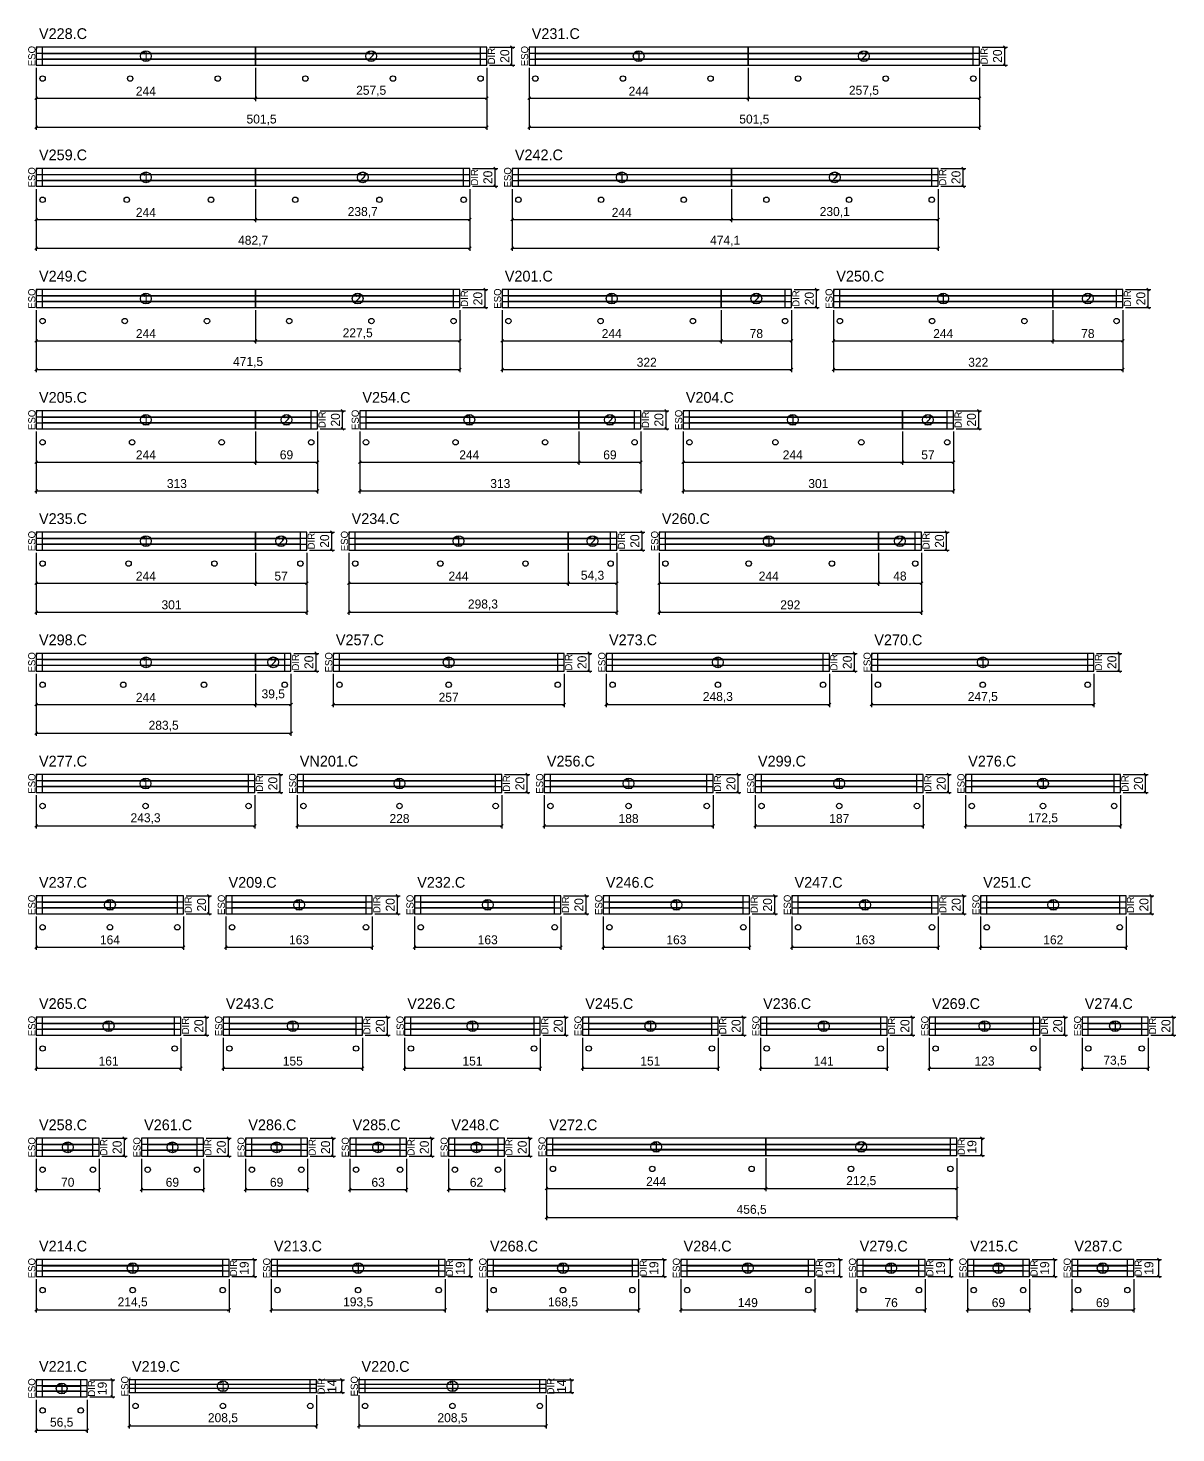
# Model space of a CAD drawing. Extents: x -13000 to 3070, y -11621 to 1250.
# Drawn here: x -9 to 1268, y -11621 to -10057 of the extents above; entities that cross this region are included whole.
import ezdxf
from ezdxf.enums import TextEntityAlignment as Align

# ---------------------------------------------------------------- set-up
doc = ezdxf.new("R2010")
doc.units = 0
for name, color, linetype in [('5', 5, 'Continuous'), ('COTA', 241, 'Continuous'), ('Escoras', 224, 'Continuous'), ('NOMENCLATURA', 7, 'Continuous'), ('Painéis', 200, 'Continuous'), ('SARR_2.2x7', 40, 'Continuous')]:
    doc.layers.add(name, color=color, linetype=linetype)
doc.dimstyles.new('PAINEL', dxfattribs={"dimtxt": 10, "dimasz": 3, "dimexe": 3, "dimexo": 3, "dimgap": 3, "dimtad": 1, "dimblk": 'OBLIQUE', "dimblk1": 'OBLIQUE', "dimcen": 2.5, "dimclrd": 4, "dimclre": 4, "dimclrt": 240, "dimazin": 3, "dimtfac": 1, "dimtmove": 0, "dimatfit": 3})

# ---------------------------------------------------------------- blocks, each defined once
blk = doc.blocks.new('nf1')
blk.add_circle((0, 0), 6)
blk.add_text('1', height=7).set_placement((0, 0), align=Align.MIDDLE_CENTER)
blk = doc.blocks.new('nf2')
blk.add_circle((0, 0), 6)
blk.add_text('2', height=7).set_placement((0, 0), align=Align.MIDDLE_CENTER)
blk = doc.blocks.new('_OBLIQUE')
at = {"color": 0, "linetype": 'BYBLOCK'}
blk.add_line((-0.5, -0.5), (0.5, 0.5), dxfattribs=at)

msp = doc.modelspace()

# ---------------------------------------------------------------- linework, layer by layer
at = {"layer": 'Escoras'}
for centre in [(7, -10113), (104.5, -10113), (202, -10113), (299.5, -10113), (397, -10113), (494.5, -10113), (555.5, -10113), (653, -10113), (750.5, -10113), (848, -10113), (945.5, -10113), (1043, -10113), (7, -10248), (100.74, -10248), (194.48, -10248), (288.22, -10248), (381.96, -10248), (475.7, -10248), (536.7, -10248), (628.72, -10248), (720.74, -10248), (812.76, -10248), (904.78, -10248), (996.8, -10248), (7, -10383), (98.5, -10383), (190, -10383), (281.5, -10383), (373, -10383), (464.5, -10383), (525.5, -10383), (628.167, -10383), (730.833, -10383), (833.5, -10383), (894.5, -10383), (997.167, -10383), (1099.833, -10383), (1202.5, -10383), (7, -10518), (106.667, -10518), (206.333, -10518), (306, -10518), (367, -10518), (466.667, -10518), (566.333, -10518), (666, -10518), (727, -10518), (822.667, -10518), (918.333, -10518), (1014, -10518), (7, -10653), (102.667, -10653), (198.333, -10653), (294, -10653), (355, -10653), (449.767, -10653), (544.533, -10653), (639.3, -10653), (700.3, -10653), (792.967, -10653), (885.633, -10653), (978.3, -10653), (7, -10788), (96.833, -10788), (186.667, -10788), (276.5, -10788), (337.5, -10788), (459, -10788), (580.5, -10788), (641.5, -10788), (758.65, -10788), (875.8, -10788), (936.8, -10788), (1053.55, -10788), (1170.3, -10788), (7, -10923), (121.65, -10923), (236.3, -10923), (297.3, -10923), (404.3, -10923), (511.3, -10923), (572.3, -10923), (659.3, -10923), (746.3, -10923), (807.3, -10923), (893.8, -10923), (980.3, -10923), (1041.3, -10923), (1120.55, -10923), (1199.8, -10923), (7, -11058), (82, -11058), (157, -11058), (218, -11058), (367, -11058), (428, -11058), (577, -11058), (638, -11058), (787, -11058), (848, -11058), (997, -11058), (1058, -11058), (1206, -11058), (7, -11193), (154, -11193), (215, -11193), (356, -11193), (417, -11193), (554, -11193), (615, -11193), (752, -11193), (813, -11193), (940, -11193), (1001, -11193), (1110, -11193), (1171, -11193), (1230.5, -11193), (575, -11327), (685.625, -11327), (796.25, -11327), (906.875, -11327), (1017.5, -11327), (7, -11328), (63, -11328), (124, -11328), (179, -11328), (240, -11328), (295, -11328), (356, -11328), (405, -11328), (466, -11328), (514, -11328), (7, -11462), (107.25, -11462), (207.5, -11462), (268.5, -11462), (358.25, -11462), (448, -11462), (509, -11462), (586.25, -11462), (663.5, -11462), (724.5, -11462), (859.5, -11462), (920.5, -11462), (982.5, -11462), (1043.5, -11462), (1098.5, -11462), (1159.5, -11462), (1214.5, -11462), (110.5, -11591), (207.75, -11591), (305, -11591), (366, -11591), (463.25, -11591), (560.5, -11591), (7, -11596), (49.5, -11596)]:
    msp.add_circle(centre, 3, dxfattribs=at)
at = {"layer": 'Painéis'}
for p, q in [((0, -10084.667), (244, -10084.667)), ((244, -10098), (244, -10078)), ((244, -10084.667), (501.5, -10084.667)), ((548.5, -10084.667), (792.5, -10084.667)), ((792.5, -10098), (792.5, -10078)), ((792.5, -10084.667), (1050, -10084.667)), ((0, -10091.333), (244, -10091.333)), ((244, -10091.333), (501.5, -10091.333)), ((548.5, -10091.333), (792.5, -10091.333)), ((792.5, -10091.333), (1050, -10091.333)), ((244, -10233), (244, -10213)), ((773.7, -10233), (773.7, -10213)), ((0, -10219.667), (244, -10219.667)), ((0, -10226.333), (244, -10226.333)), ((244, -10219.667), (482.7, -10219.667)), ((244, -10226.333), (482.7, -10226.333)), ((529.7, -10219.667), (773.7, -10219.667)), ((529.7, -10226.333), (773.7, -10226.333)), ((773.7, -10219.667), (1003.8, -10219.667)), ((773.7, -10226.333), (1003.8, -10226.333)), ((0, -10354.667), (244, -10354.667)), ((244, -10368), (244, -10348)), ((244, -10354.667), (471.5, -10354.667)), ((518.5, -10354.667), (762.5, -10354.667)), ((762.5, -10368), (762.5, -10348)), ((762.5, -10354.667), (840.5, -10354.667)), ((887.5, -10354.667), (1131.5, -10354.667)), ((1131.5, -10368), (1131.5, -10348)), ((1131.5, -10354.667), (1209.5, -10354.667)), ((0, -10361.333), (244, -10361.333)), ((244, -10361.333), (471.5, -10361.333)), ((518.5, -10361.333), (762.5, -10361.333)), ((762.5, -10361.333), (840.5, -10361.333)), ((887.5, -10361.333), (1131.5, -10361.333)), ((1131.5, -10361.333), (1209.5, -10361.333)), ((0, -10489.667), (244, -10489.667)), ((244, -10503), (244, -10483)), ((244, -10489.667), (313, -10489.667)), ((360, -10489.667), (604, -10489.667)), ((604, -10503), (604, -10483)), ((604, -10489.667), (673, -10489.667)), ((720, -10489.667), (964, -10489.667)), ((964, -10503), (964, -10483)), ((964, -10489.667), (1021, -10489.667)), ((0, -10496.333), (244, -10496.333)), ((244, -10496.333), (313, -10496.333)), ((360, -10496.333), (604, -10496.333)), ((604, -10496.333), (673, -10496.333)), ((720, -10496.333), (964, -10496.333)), ((964, -10496.333), (1021, -10496.333)), ((244, -10638), (244, -10618)), ((592, -10638), (592, -10618)), ((937.3, -10638), (937.3, -10618)), ((0, -10624.667), (244, -10624.667)), ((0, -10631.333), (244, -10631.333)), ((244, -10624.667), (301, -10624.667)), ((244, -10631.333), (301, -10631.333)), ((348, -10624.667), (592, -10624.667)), ((348, -10631.333), (592, -10631.333)), ((592, -10624.667), (646.3, -10624.667)), ((592, -10631.333), (646.3, -10631.333)), ((693.3, -10624.667), (937.3, -10624.667)), ((693.3, -10631.333), (937.3, -10631.333)), ((937.3, -10624.667), (985.3, -10624.667)), ((937.3, -10631.333), (985.3, -10631.333)), ((0, -10759.667), (244, -10759.667)), ((244, -10773), (244, -10753)), ((244, -10759.667), (283.5, -10759.667)), ((330.5, -10759.667), (587.5, -10759.667)), ((634.5, -10759.667), (882.8, -10759.667)), ((929.8, -10759.667), (1177.3, -10759.667)), ((0, -10766.333), (244, -10766.333)), ((244, -10766.333), (283.5, -10766.333)), ((330.5, -10766.333), (587.5, -10766.333)), ((634.5, -10766.333), (882.8, -10766.333)), ((929.8, -10766.333), (1177.3, -10766.333)), ((0, -10894.667), (243.3, -10894.667)), ((0, -10901.333), (243.3, -10901.333)), ((290.3, -10894.667), (518.3, -10894.667)), ((290.3, -10901.333), (518.3, -10901.333)), ((565.3, -10894.667), (753.3, -10894.667)), ((565.3, -10901.333), (753.3, -10901.333)), ((800.3, -10894.667), (987.3, -10894.667)), ((800.3, -10901.333), (987.3, -10901.333)), ((1034.3, -10894.667), (1206.8, -10894.667)), ((1034.3, -10901.333), (1206.8, -10901.333)), ((0, -11029.667), (164, -11029.667)), ((0, -11036.333), (164, -11036.333)), ((211, -11029.667), (374, -11029.667)), ((211, -11036.333), (374, -11036.333)), ((421, -11029.667), (584, -11029.667)), ((421, -11036.333), (584, -11036.333)), ((631, -11029.667), (794, -11029.667)), ((631, -11036.333), (794, -11036.333)), ((841, -11029.667), (1004, -11029.667)), ((841, -11036.333), (1004, -11036.333)), ((1051, -11029.667), (1213, -11029.667)), ((1051, -11036.333), (1213, -11036.333)), ((0, -11164.667), (161, -11164.667)), ((208, -11164.667), (363, -11164.667)), ((410, -11164.667), (561, -11164.667)), ((608, -11164.667), (759, -11164.667)), ((806, -11164.667), (947, -11164.667)), ((994, -11164.667), (1117, -11164.667)), ((1164, -11164.667), (1237.5, -11164.667)), ((0, -11171.333), (161, -11171.333)), ((208, -11171.333), (363, -11171.333)), ((410, -11171.333), (561, -11171.333)), ((608, -11171.333), (759, -11171.333)), ((806, -11171.333), (947, -11171.333)), ((994, -11171.333), (1117, -11171.333)), ((1164, -11171.333), (1237.5, -11171.333)), ((812, -11312), (812, -11293)), ((0, -11299.667), (70, -11299.667)), ((0, -11306.333), (70, -11306.333)), ((117, -11299.667), (186, -11299.667)), ((117, -11306.333), (186, -11306.333)), ((233, -11299.667), (302, -11299.667)), ((233, -11306.333), (302, -11306.333)), ((349, -11299.667), (412, -11299.667)), ((349, -11306.333), (412, -11306.333)), ((459, -11299.667), (521, -11299.667)), ((459, -11306.333), (521, -11306.333)), ((568, -11299.333), (812, -11299.333)), ((568, -11305.667), (812, -11305.667)), ((812, -11299.333), (1024.5, -11299.333)), ((812, -11305.667), (1024.5, -11305.667)), ((0, -11434.333), (214.5, -11434.333)), ((0, -11440.667), (214.5, -11440.667)), ((261.5, -11434.333), (455, -11434.333)), ((261.5, -11440.667), (455, -11440.667)), ((502, -11434.333), (670.5, -11434.333)), ((502, -11440.667), (670.5, -11440.667)), ((717.5, -11434.333), (866.5, -11434.333)), ((717.5, -11440.667), (866.5, -11440.667)), ((913.5, -11434.333), (989.5, -11434.333)), ((913.5, -11440.667), (989.5, -11440.667)), ((1036.5, -11434.333), (1105.5, -11434.333)), ((1036.5, -11440.667), (1105.5, -11440.667)), ((1152.5, -11434.333), (1221.5, -11434.333)), ((1152.5, -11440.667), (1221.5, -11440.667)), ((0, -11568.333), (56.5, -11568.333)), ((0, -11574.667), (56.5, -11574.667)), ((103.5, -11566.667), (312, -11566.667)), ((103.5, -11571.333), (312, -11571.333)), ((359, -11566.667), (567.5, -11566.667)), ((359, -11571.333), (567.5, -11571.333))]:
    msp.add_line(p, q, dxfattribs=at)
for points in [[(0, -10098), (244, -10098), (244, -10078), (0, -10078)], [(244, -10098), (501.5, -10098), (501.5, -10078), (244, -10078)], [(548.5, -10098), (792.5, -10098), (792.5, -10078), (548.5, -10078)], [(792.5, -10098), (1050, -10098), (1050, -10078), (792.5, -10078)], [(0, -10233), (244, -10233), (244, -10213), (0, -10213)], [(244, -10233), (482.7, -10233), (482.7, -10213), (244, -10213)], [(529.7, -10233), (773.7, -10233), (773.7, -10213), (529.7, -10213)], [(773.7, -10233), (1003.8, -10233), (1003.8, -10213), (773.7, -10213)], [(0, -10368), (244, -10368), (244, -10348), (0, -10348)], [(244, -10368), (471.5, -10368), (471.5, -10348), (244, -10348)], [(518.5, -10368), (762.5, -10368), (762.5, -10348), (518.5, -10348)], [(762.5, -10368), (840.5, -10368), (840.5, -10348), (762.5, -10348)], [(887.5, -10368), (1131.5, -10368), (1131.5, -10348), (887.5, -10348)], [(1131.5, -10368), (1209.5, -10368), (1209.5, -10348), (1131.5, -10348)], [(0, -10503), (244, -10503), (244, -10483), (0, -10483)], [(244, -10503), (313, -10503), (313, -10483), (244, -10483)], [(360, -10503), (604, -10503), (604, -10483), (360, -10483)], [(604, -10503), (673, -10503), (673, -10483), (604, -10483)], [(720, -10503), (964, -10503), (964, -10483), (720, -10483)], [(964, -10503), (1021, -10503), (1021, -10483), (964, -10483)], [(0, -10638), (244, -10638), (244, -10618), (0, -10618)], [(244, -10638), (301, -10638), (301, -10618), (244, -10618)], [(348, -10638), (592, -10638), (592, -10618), (348, -10618)], [(592, -10638), (646.3, -10638), (646.3, -10618), (592, -10618)], [(693.3, -10638), (937.3, -10638), (937.3, -10618), (693.3, -10618)], [(937.3, -10638), (985.3, -10638), (985.3, -10618), (937.3, -10618)], [(0, -10773), (244, -10773), (244, -10753), (0, -10753)], [(244, -10773), (283.5, -10773), (283.5, -10753), (244, -10753)], [(330.5, -10773), (587.5, -10773), (587.5, -10753), (330.5, -10753)], [(634.5, -10773), (882.8, -10773), (882.8, -10753), (634.5, -10753)], [(929.8, -10773), (1177.3, -10773), (1177.3, -10753), (929.8, -10753)], [(0, -10908), (243.3, -10908), (243.3, -10888), (0, -10888)], [(290.3, -10908), (518.3, -10908), (518.3, -10888), (290.3, -10888)], [(565.3, -10908), (753.3, -10908), (753.3, -10888), (565.3, -10888)], [(800.3, -10908), (987.3, -10908), (987.3, -10888), (800.3, -10888)], [(1034.3, -10908), (1206.8, -10908), (1206.8, -10888), (1034.3, -10888)], [(0, -11043), (164, -11043), (164, -11023), (0, -11023)], [(211, -11043), (374, -11043), (374, -11023), (211, -11023)], [(421, -11043), (584, -11043), (584, -11023), (421, -11023)], [(631, -11043), (794, -11043), (794, -11023), (631, -11023)], [(841, -11043), (1004, -11043), (1004, -11023), (841, -11023)], [(1051, -11043), (1213, -11043), (1213, -11023), (1051, -11023)], [(0, -11178), (161, -11178), (161, -11158), (0, -11158)], [(208, -11178), (363, -11178), (363, -11158), (208, -11158)], [(410, -11178), (561, -11178), (561, -11158), (410, -11158)], [(608, -11178), (759, -11178), (759, -11158), (608, -11158)], [(806, -11178), (947, -11178), (947, -11158), (806, -11158)], [(994, -11178), (1117, -11178), (1117, -11158), (994, -11158)], [(1164, -11178), (1237.5, -11178), (1237.5, -11158), (1164, -11158)], [(0, -11313), (70, -11313), (70, -11293), (0, -11293)], [(117, -11313), (186, -11313), (186, -11293), (117, -11293)], [(233, -11313), (302, -11313), (302, -11293), (233, -11293)], [(349, -11313), (412, -11313), (412, -11293), (349, -11293)], [(459, -11313), (521, -11313), (521, -11293), (459, -11293)], [(568, -11312), (812, -11312), (812, -11293), (568, -11293)], [(812, -11312), (1024.5, -11312), (1024.5, -11293), (812, -11293)], [(0, -11447), (214.5, -11447), (214.5, -11428), (0, -11428)], [(261.5, -11447), (455, -11447), (455, -11428), (261.5, -11428)], [(502, -11447), (670.5, -11447), (670.5, -11428), (502, -11428)], [(717.5, -11447), (866.5, -11447), (866.5, -11428), (717.5, -11428)], [(913.5, -11447), (989.5, -11447), (989.5, -11428), (913.5, -11428)], [(1036.5, -11447), (1105.5, -11447), (1105.5, -11428), (1036.5, -11428)], [(1152.5, -11447), (1221.5, -11447), (1221.5, -11428), (1152.5, -11428)], [(0, -11581), (56.5, -11581), (56.5, -11562), (0, -11562)], [(103.5, -11576), (312, -11576), (312, -11562), (103.5, -11562)], [(359, -11576), (567.5, -11576), (567.5, -11562), (359, -11562)]]:
    msp.add_lwpolyline(points, close=True, dxfattribs=at)
at = {"layer": 'SARR_2.2x7'}
for p, q in [((7, -10098), (7, -10078)), ((7, -10085), (244, -10085)), ((244, -10085), (494.5, -10085)), ((494.5, -10098), (494.5, -10078)), ((555.5, -10098), (555.5, -10078)), ((555.5, -10085), (792.5, -10085)), ((792.5, -10085), (1043, -10085)), ((1043, -10098), (1043, -10078)), ((7, -10091), (244, -10091)), ((244, -10091), (494.5, -10091)), ((555.5, -10091), (792.5, -10091)), ((792.5, -10091), (1043, -10091)), ((7, -10233), (7, -10213)), ((475.7, -10233), (475.7, -10213)), ((536.7, -10233), (536.7, -10213)), ((996.8, -10233), (996.8, -10213)), ((7, -10220), (244, -10220)), ((7, -10226), (244, -10226)), ((244, -10220), (475.7, -10220)), ((244, -10226), (475.7, -10226)), ((536.7, -10220), (773.7, -10220)), ((536.7, -10226), (773.7, -10226)), ((773.7, -10220), (996.8, -10220)), ((773.7, -10226), (996.8, -10226)), ((7, -10368), (7, -10348)), ((464.5, -10368), (464.5, -10348)), ((525.5, -10368), (525.5, -10348)), ((833.5, -10368), (833.5, -10348)), ((894.5, -10368), (894.5, -10348)), ((1202.5, -10368), (1202.5, -10348)), ((7, -10355), (244, -10355)), ((7, -10361), (244, -10361)), ((244, -10355), (464.5, -10355)), ((244, -10361), (464.5, -10361)), ((525.5, -10355), (762.5, -10355)), ((525.5, -10361), (762.5, -10361)), ((762.5, -10355), (833.5, -10355)), ((762.5, -10361), (833.5, -10361)), ((894.5, -10355), (1131.5, -10355)), ((894.5, -10361), (1131.5, -10361)), ((1131.5, -10355), (1202.5, -10355)), ((1131.5, -10361), (1202.5, -10361)), ((7, -10503), (7, -10483)), ((7, -10490), (244, -10490)), ((244, -10490), (306, -10490)), ((306, -10503), (306, -10483)), ((367, -10503), (367, -10483)), ((367, -10490), (604, -10490)), ((604, -10490), (666, -10490)), ((666, -10503), (666, -10483)), ((727, -10503), (727, -10483)), ((727, -10490), (964, -10490)), ((964, -10490), (1014, -10490)), ((1014, -10503), (1014, -10483)), ((7, -10496), (244, -10496)), ((244, -10496), (306, -10496)), ((367, -10496), (604, -10496)), ((604, -10496), (666, -10496)), ((727, -10496), (964, -10496)), ((964, -10496), (1014, -10496)), ((7, -10638), (7, -10618)), ((294, -10638), (294, -10618)), ((355, -10638), (355, -10618)), ((639.3, -10638), (639.3, -10618)), ((700.3, -10638), (700.3, -10618)), ((978.3, -10638), (978.3, -10618)), ((7, -10625), (244, -10625)), ((7, -10631), (244, -10631)), ((244, -10625), (294, -10625)), ((244, -10631), (294, -10631)), ((355, -10625), (592, -10625)), ((355, -10631), (592, -10631)), ((592, -10625), (639.3, -10625)), ((592, -10631), (639.3, -10631)), ((700.3, -10625), (937.3, -10625)), ((700.3, -10631), (937.3, -10631)), ((937.3, -10625), (978.3, -10625)), ((937.3, -10631), (978.3, -10631)), ((7, -10773), (7, -10753)), ((7, -10760), (244, -10760)), ((244, -10760), (276.5, -10760)), ((276.5, -10773), (276.5, -10753)), ((337.5, -10773), (337.5, -10753)), ((337.5, -10760), (580.5, -10760)), ((580.5, -10773), (580.5, -10753)), ((641.5, -10773), (641.5, -10753)), ((641.5, -10760), (875.8, -10760)), ((875.8, -10773), (875.8, -10753)), ((936.8, -10773), (936.8, -10753)), ((936.8, -10760), (1170.3, -10760)), ((1170.3, -10773), (1170.3, -10753)), ((7, -10766), (244, -10766)), ((244, -10766), (276.5, -10766)), ((337.5, -10766), (580.5, -10766)), ((641.5, -10766), (875.8, -10766)), ((936.8, -10766), (1170.3, -10766)), ((7, -10908), (7, -10888)), ((7, -10895), (236.3, -10895)), ((7, -10901), (236.3, -10901)), ((236.3, -10908), (236.3, -10888)), ((297.3, -10908), (297.3, -10888)), ((297.3, -10895), (511.3, -10895)), ((297.3, -10901), (511.3, -10901)), ((511.3, -10908), (511.3, -10888)), ((572.3, -10908), (572.3, -10888)), ((572.3, -10895), (746.3, -10895)), ((572.3, -10901), (746.3, -10901)), ((746.3, -10908), (746.3, -10888)), ((807.3, -10908), (807.3, -10888)), ((807.3, -10895), (980.3, -10895)), ((807.3, -10901), (980.3, -10901)), ((980.3, -10908), (980.3, -10888)), ((1041.3, -10908), (1041.3, -10888)), ((1041.3, -10895), (1199.8, -10895)), ((1041.3, -10901), (1199.8, -10901)), ((1199.8, -10908), (1199.8, -10888)), ((7, -11043), (7, -11023)), ((157, -11043), (157, -11023)), ((218, -11043), (218, -11023)), ((367, -11043), (367, -11023)), ((428, -11043), (428, -11023)), ((577, -11043), (577, -11023)), ((638, -11043), (638, -11023)), ((787, -11043), (787, -11023)), ((848, -11043), (848, -11023)), ((997, -11043), (997, -11023)), ((1058, -11043), (1058, -11023)), ((1206, -11043), (1206, -11023)), ((7, -11030), (157, -11030)), ((7, -11036), (157, -11036)), ((218, -11030), (367, -11030)), ((218, -11036), (367, -11036)), ((428, -11030), (577, -11030)), ((428, -11036), (577, -11036)), ((638, -11030), (787, -11030)), ((638, -11036), (787, -11036)), ((848, -11030), (997, -11030)), ((848, -11036), (997, -11036)), ((1058, -11030), (1206, -11030)), ((1058, -11036), (1206, -11036)), ((7, -11178), (7, -11158)), ((7, -11165), (154, -11165)), ((154, -11178), (154, -11158)), ((215, -11178), (215, -11158)), ((215, -11165), (356, -11165)), ((356, -11178), (356, -11158)), ((417, -11178), (417, -11158)), ((417, -11165), (554, -11165)), ((554, -11178), (554, -11158)), ((615, -11178), (615, -11158)), ((615, -11165), (752, -11165)), ((752, -11178), (752, -11158)), ((813, -11178), (813, -11158)), ((813, -11165), (940, -11165)), ((940, -11178), (940, -11158)), ((1001, -11178), (1001, -11158)), ((1001, -11165), (1110, -11165)), ((1110, -11178), (1110, -11158)), ((1171, -11178), (1171, -11158)), ((1171, -11165), (1230.5, -11165)), ((1230.5, -11178), (1230.5, -11158)), ((7, -11171), (154, -11171)), ((215, -11171), (356, -11171)), ((417, -11171), (554, -11171)), ((615, -11171), (752, -11171)), ((813, -11171), (940, -11171)), ((1001, -11171), (1110, -11171)), ((1171, -11171), (1230.5, -11171)), ((7, -11313), (7, -11293)), ((63, -11313), (63, -11293)), ((124, -11313), (124, -11293)), ((179, -11313), (179, -11293)), ((240, -11313), (240, -11293)), ((295, -11313), (295, -11293)), ((356, -11313), (356, -11293)), ((405, -11313), (405, -11293)), ((466, -11313), (466, -11293)), ((514, -11313), (514, -11293)), ((575, -11312), (575, -11293)), ((1017.5, -11312), (1017.5, -11293)), ((7, -11300), (63, -11300)), ((7, -11306), (63, -11306)), ((124, -11300), (179, -11300)), ((124, -11306), (179, -11306)), ((240, -11300), (295, -11300)), ((240, -11306), (295, -11306)), ((356, -11300), (405, -11300)), ((356, -11306), (405, -11306)), ((466, -11300), (514, -11300)), ((466, -11306), (514, -11306)), ((575, -11300), (812, -11300)), ((575, -11305), (812, -11305)), ((812, -11300), (1017.5, -11300)), ((812, -11305), (1017.5, -11305)), ((7, -11447), (7, -11428)), ((207.5, -11447), (207.5, -11428)), ((268.5, -11447), (268.5, -11428)), ((448, -11447), (448, -11428)), ((509, -11447), (509, -11428)), ((663.5, -11447), (663.5, -11428)), ((724.5, -11447), (724.5, -11428)), ((859.5, -11447), (859.5, -11428)), ((920.5, -11447), (920.5, -11428)), ((982.5, -11447), (982.5, -11428)), ((1043.5, -11447), (1043.5, -11428)), ((1098.5, -11447), (1098.5, -11428)), ((1159.5, -11447), (1159.5, -11428)), ((1214.5, -11447), (1214.5, -11428)), ((7, -11435), (207.5, -11435)), ((7, -11440), (207.5, -11440)), ((268.5, -11435), (448, -11435)), ((268.5, -11440), (448, -11440)), ((509, -11435), (663.5, -11435)), ((509, -11440), (663.5, -11440)), ((724.5, -11435), (859.5, -11435)), ((724.5, -11440), (859.5, -11440)), ((920.5, -11435), (982.5, -11435)), ((920.5, -11440), (982.5, -11440)), ((1043.5, -11435), (1098.5, -11435)), ((1043.5, -11440), (1098.5, -11440)), ((1159.5, -11435), (1214.5, -11435)), ((1159.5, -11440), (1214.5, -11440)), ((7, -11581), (7, -11562)), ((7, -11569), (49.5, -11569)), ((7, -11574), (49.5, -11574)), ((49.5, -11581), (49.5, -11562)), ((110.5, -11576), (110.5, -11562)), ((305, -11576), (305, -11562)), ((366, -11576), (366, -11562)), ((560.5, -11576), (560.5, -11562))]:
    msp.add_line(p, q, dxfattribs=at)

# ---------------------------------------------------------------- block references
at = {"layer": 'COTA'}
for name, p in [('nf1', (122, -10088)), ('nf2', (372.75, -10088)), ('nf1', (670.5, -10088)), ('nf2', (921.25, -10088)), ('nf1', (122, -10223)), ('nf2', (363.35, -10223)), ('nf1', (651.7, -10223)), ('nf2', (888.75, -10223)), ('nf1', (122, -10358)), ('nf2', (357.75, -10358)), ('nf1', (640.5, -10358)), ('nf2', (801.5, -10358)), ('nf1', (1009.5, -10358)), ('nf2', (1170.5, -10358)), ('nf1', (122, -10493)), ('nf2', (278.5, -10493)), ('nf1', (482, -10493)), ('nf2', (638.5, -10493)), ('nf1', (842, -10493)), ('nf2', (992.5, -10493)), ('nf1', (122, -10628)), ('nf2', (272.5, -10628)), ('nf1', (470, -10628)), ('nf2', (619.15, -10628)), ('nf1', (815.3, -10628)), ('nf2', (961.3, -10628)), ('nf1', (122, -10763)), ('nf2', (263.75, -10763)), ('nf1', (459, -10763)), ('nf1', (758.65, -10763)), ('nf1', (1053.55, -10763)), ('nf1', (121.65, -10898)), ('nf1', (404.3, -10898)), ('nf1', (659.3, -10898)), ('nf1', (893.8, -10898)), ('nf1', (1120.55, -10898)), ('nf1', (82, -11033)), ('nf1', (292.5, -11033)), ('nf1', (502.5, -11033)), ('nf1', (712.5, -11033)), ('nf1', (922.5, -11033)), ('nf1', (1132, -11033)), ('nf1', (80.5, -11168)), ('nf1', (285.5, -11168)), ('nf1', (485.5, -11168)), ('nf1', (683.5, -11168)), ('nf1', (876.5, -11168)), ('nf1', (1055.5, -11168)), ('nf1', (1200.75, -11168)), ('nf1', (35, -11303)), ('nf1', (151.5, -11303)), ('nf1', (267.5, -11303)), ('nf1', (380.5, -11303)), ('nf1', (490, -11303)), ('nf1', (690, -11302.5)), ('nf2', (918.25, -11302.5)), ('nf1', (107.25, -11437.5)), ('nf1', (358.25, -11437.5)), ('nf1', (586.25, -11437.5)), ('nf1', (792, -11437.5)), ('nf1', (951.5, -11437.5)), ('nf1', (1071, -11437.5)), ('nf1', (1187, -11437.5)), ('nf1', (28.25, -11571.5)), ('nf1', (207.75, -11569)), ('nf1', (463.25, -11569))]:
    msp.add_blockref(name, p, dxfattribs=at)

# ---------------------------------------------------------------- texts
at = {"layer": '5'}
for s, p in [('ESQ', (-5, -10088)), ('DIR', (506.5, -10088)), ('ESQ', (543.5, -10088)), ('DIR', (1055, -10088)), ('ESQ', (-5, -10223)), ('ESQ', (524.7, -10223)), ('DIR', (487.7, -10223)), ('DIR', (1008.8, -10223)), ('ESQ', (-5, -10358)), ('DIR', (476.5, -10358)), ('ESQ', (513.5, -10358)), ('DIR', (845.5, -10358)), ('ESQ', (882.5, -10358)), ('DIR', (1214.5, -10358)), ('ESQ', (-5, -10493)), ('DIR', (318, -10493)), ('ESQ', (355, -10493)), ('DIR', (678, -10493)), ('ESQ', (715, -10493)), ('DIR', (1026, -10493)), ('ESQ', (-5, -10628)), ('DIR', (306, -10628)), ('ESQ', (343, -10628)), ('DIR', (651.3, -10628)), ('ESQ', (688.3, -10628)), ('DIR', (990.3, -10628)), ('ESQ', (-5, -10763)), ('DIR', (288.5, -10763)), ('ESQ', (325.5, -10763)), ('DIR', (592.5, -10763)), ('ESQ', (629.5, -10763)), ('DIR', (887.8, -10763)), ('ESQ', (924.8, -10763)), ('DIR', (1182.3, -10763)), ('ESQ', (-5, -10898)), ('DIR', (248.3, -10898)), ('ESQ', (285.3, -10898)), ('DIR', (523.3, -10898)), ('ESQ', (560.3, -10898)), ('DIR', (758.3, -10898)), ('ESQ', (795.3, -10898)), ('DIR', (992.3, -10898)), ('ESQ', (1029.3, -10898)), ('DIR', (1211.8, -10898)), ('ESQ', (-5, -11033)), ('DIR', (169, -11033)), ('ESQ', (206, -11033)), ('DIR', (379, -11033)), ('ESQ', (416, -11033)), ('DIR', (589, -11033)), ('ESQ', (626, -11033)), ('DIR', (799, -11033)), ('ESQ', (836, -11033)), ('DIR', (1009, -11033)), ('ESQ', (1046, -11033)), ('DIR', (1218, -11033)), ('ESQ', (-5, -11168)), ('DIR', (166, -11168)), ('ESQ', (203, -11168)), ('DIR', (368, -11168)), ('ESQ', (405, -11168)), ('DIR', (566, -11168)), ('ESQ', (603, -11168)), ('DIR', (764, -11168)), ('ESQ', (801, -11168)), ('DIR', (952, -11168)), ('ESQ', (989, -11168)), ('DIR', (1122, -11168)), ('ESQ', (1159, -11168)), ('DIR', (1242.5, -11168)), ('ESQ', (-5, -11303)), ('ESQ', (112, -11303)), ('ESQ', (228, -11303)), ('ESQ', (344, -11303)), ('ESQ', (454, -11303)), ('ESQ', (563, -11302.5)), ('DIR', (75, -11303)), ('DIR', (191, -11303)), ('DIR', (307, -11303)), ('DIR', (417, -11303)), ('DIR', (526, -11303)), ('DIR', (1029.5, -11302.5)), ('ESQ', (-5, -11437.5)), ('DIR', (219.5, -11437.5)), ('ESQ', (256.5, -11437.5)), ('DIR', (460, -11437.5)), ('ESQ', (497, -11437.5)), ('DIR', (675.5, -11437.5)), ('ESQ', (712.5, -11437.5)), ('DIR', (871.5, -11437.5)), ('ESQ', (908.5, -11437.5)), ('DIR', (994.5, -11437.5)), ('ESQ', (1031.5, -11437.5)), ('DIR', (1110.5, -11437.5)), ('ESQ', (1147.5, -11437.5)), ('DIR', (1226.5, -11437.5)), ('ESQ', (98.5, -11569)), ('ESQ', (354, -11569)), ('ESQ', (-5, -11571.5)), ('DIR', (61.5, -11571.5)), ('DIR', (317, -11569)), ('DIR', (572.5, -11569))]:
    msp.add_text(s, height=8, rotation=90, dxfattribs=at).set_placement(p, align=Align.MIDDLE_CENTER)
for s, p in [('1', (122, -10088)), ('2', (372.75, -10088)), ('1', (670.5, -10088)), ('2', (921.25, -10088)), ('1', (122, -10223)), ('2', (363.35, -10223)), ('1', (651.7, -10223)), ('2', (888.75, -10223)), ('1', (122, -10358)), ('2', (357.75, -10358)), ('1', (640.5, -10358)), ('2', (801.5, -10358)), ('1', (1009.5, -10358)), ('2', (1170.5, -10358)), ('1', (122, -10493)), ('2', (278.5, -10493)), ('1', (482, -10493)), ('2', (638.5, -10493)), ('1', (842, -10493)), ('2', (992.5, -10493)), ('1', (122, -10628)), ('2', (272.5, -10628)), ('1', (470, -10628)), ('2', (619.15, -10628)), ('1', (815.3, -10628)), ('2', (961.3, -10628)), ('1', (122, -10763)), ('2', (263.75, -10763)), ('1', (459, -10763)), ('1', (758.65, -10763)), ('1', (1053.55, -10763)), ('1', (121.65, -10898)), ('1', (404.3, -10898)), ('1', (659.3, -10898)), ('1', (893.8, -10898)), ('1', (1120.55, -10898)), ('1', (82, -11033)), ('1', (292.5, -11033)), ('1', (502.5, -11033)), ('1', (712.5, -11033)), ('1', (922.5, -11033)), ('1', (1132, -11033)), ('1', (80.5, -11168)), ('1', (285.5, -11168)), ('1', (485.5, -11168)), ('1', (683.5, -11168)), ('1', (876.5, -11168)), ('1', (1055.5, -11168)), ('1', (1200.75, -11168)), ('1', (35, -11303)), ('1', (151.5, -11303)), ('1', (267.5, -11303)), ('1', (380.5, -11303)), ('1', (490, -11303)), ('1', (690, -11302.5)), ('2', (918.25, -11302.5)), ('1', (107.25, -11437.5)), ('1', (358.25, -11437.5)), ('1', (586.25, -11437.5)), ('1', (792, -11437.5)), ('1', (951.5, -11437.5)), ('1', (1071, -11437.5)), ('1', (1187, -11437.5)), ('1', (28.25, -11571.5)), ('1', (207.75, -11569)), ('1', (463.25, -11569))]:
    msp.add_text(s, height=12, dxfattribs=at).set_placement(p, align=Align.MIDDLE_CENTER)
at = {"layer": 'NOMENCLATURA'}
for s, p in [('V228.C', (3, -10069)), ('V231.C', (551.5, -10069)), ('V259.C', (3, -10204)), ('V242.C', (532.7, -10204)), ('V249.C', (3, -10339)), ('V201.C', (521.5, -10339)), ('V250.C', (890.5, -10339)), ('V205.C', (3, -10474)), ('V254.C', (363, -10474)), ('V204.C', (723, -10474)), ('V235.C', (3, -10609)), ('V234.C', (351, -10609)), ('V260.C', (696.3, -10609)), ('V298.C', (3, -10744)), ('V257.C', (333.5, -10744)), ('V273.C', (637.5, -10744)), ('V270.C', (932.8, -10744)), ('V277.C', (3, -10879)), ('VN201.C', (293.3, -10879)), ('V256.C', (568.3, -10879)), ('V299.C', (803.3, -10879)), ('V276.C', (1037.3, -10879)), ('V237.C', (3, -11014)), ('V209.C', (214, -11014)), ('V232.C', (424, -11014)), ('V246.C', (634, -11014)), ('V247.C', (844, -11014)), ('V251.C', (1054, -11014)), ('V265.C', (3, -11149)), ('V243.C', (211, -11149)), ('V226.C', (413, -11149)), ('V245.C', (611, -11149)), ('V236.C', (809, -11149)), ('V269.C', (997, -11149)), ('V274.C', (1167, -11149)), ('V258.C', (3, -11284)), ('V261.C', (120, -11284)), ('V286.C', (236, -11284)), ('V285.C', (352, -11284)), ('V248.C', (462, -11284)), ('V272.C', (571, -11284)), ('V214.C', (3, -11419)), ('V213.C', (264.5, -11419)), ('V268.C', (505, -11419)), ('V284.C', (720.5, -11419)), ('V279.C', (916.5, -11419)), ('V215.C', (1039.5, -11419)), ('V287.C', (1155.5, -11419)), ('V221.C', (3, -11553)), ('V219.C', (106.5, -11553)), ('V220.C', (362, -11553))]:
    msp.add_text(s, height=12, dxfattribs=at).set_placement(p)

# ---------------------------------------------------------------- dimensions: what is measured, and where the dimension line sits
at = {"layer": 'COTA'}
for base, p1, p2 in [((529.5, -10098), (501.5, -10098), (501.5, -10078)), ((1078, -10098), (1050, -10098), (1050, -10078)), ((510.7, -10233), (482.7, -10233), (482.7, -10213)), ((1031.8, -10233), (1003.8, -10233), (1003.8, -10213)), ((499.5, -10368), (471.5, -10368), (471.5, -10348)), ((868.5, -10368), (840.5, -10368), (840.5, -10348)), ((1237.5, -10368), (1209.5, -10368), (1209.5, -10348)), ((341, -10503), (313, -10503), (313, -10483)), ((701, -10503), (673, -10503), (673, -10483)), ((1049, -10503), (1021, -10503), (1021, -10483)), ((329, -10638), (301, -10638), (301, -10618)), ((674.3, -10638), (646.3, -10638), (646.3, -10618)), ((1013.3, -10638), (985.3, -10638), (985.3, -10618)), ((311.5, -10773), (283.5, -10773), (283.5, -10753)), ((615.5, -10773), (587.5, -10773), (587.5, -10753)), ((910.8, -10773), (882.8, -10773), (882.8, -10753)), ((1205.3, -10773), (1177.3, -10773), (1177.3, -10753)), ((271.3, -10908), (243.3, -10908), (243.3, -10888)), ((546.3, -10908), (518.3, -10908), (518.3, -10888)), ((781.3, -10908), (753.3, -10908), (753.3, -10888)), ((1015.3, -10908), (987.3, -10908), (987.3, -10888)), ((1234.8, -10908), (1206.8, -10908), (1206.8, -10888)), ((192, -11043), (164, -11043), (164, -11023)), ((402, -11043), (374, -11043), (374, -11023)), ((612, -11043), (584, -11043), (584, -11023)), ((822, -11043), (794, -11043), (794, -11023)), ((1032, -11043), (1004, -11043), (1004, -11023)), ((1241, -11043), (1213, -11043), (1213, -11023)), ((189, -11178), (161, -11178), (161, -11158)), ((391, -11178), (363, -11178), (363, -11158)), ((589, -11178), (561, -11178), (561, -11158)), ((787, -11178), (759, -11178), (759, -11158)), ((975, -11178), (947, -11178), (947, -11158)), ((1145, -11178), (1117, -11178), (1117, -11158)), ((1265.5, -11178), (1237.5, -11178), (1237.5, -11158)), ((98, -11313), (70, -11313), (70, -11293)), ((214, -11313), (186, -11313), (186, -11293)), ((330, -11313), (302, -11313), (302, -11293)), ((440, -11313), (412, -11313), (412, -11293)), ((549, -11313), (521, -11313), (521, -11293)), ((1052.5, -11312), (1024.5, -11312), (1024.5, -11293)), ((242.5, -11447), (214.5, -11447), (214.5, -11428)), ((483, -11447), (455, -11447), (455, -11428)), ((698.5, -11447), (670.5, -11447), (670.5, -11428)), ((894.5, -11447), (866.5, -11447), (866.5, -11428)), ((1017.5, -11447), (989.5, -11447), (989.5, -11428)), ((1133.5, -11447), (1105.5, -11447), (1105.5, -11428)), ((1249.5, -11447), (1221.5, -11447), (1221.5, -11428)), ((84.5, -11581), (56.5, -11581), (56.5, -11562)), ((340, -11576), (312, -11576), (312, -11562)), ((595.5, -11576), (567.5, -11576), (567.5, -11562))]:
    msp.add_linear_dim(base=base, p1=p1, p2=p2, angle=90, dimstyle='PAINEL', dxfattribs=at).render()
for base, p1, p2 in [((0, -10135), (0, -10098), (244, -10098)), ((0, -10167), (0, -10098), (501.5, -10098)), ((244, -10135), (244, -10098), (501.5, -10098)), ((548.5, -10135), (548.5, -10098), (792.5, -10098)), ((548.5, -10167), (548.5, -10098), (1050, -10098)), ((792.5, -10135), (792.5, -10098), (1050, -10098)), ((0, -10270), (0, -10233), (244, -10233)), ((0, -10302), (0, -10233), (482.7, -10233)), ((244, -10270), (244, -10233), (482.7, -10233)), ((529.7, -10270), (529.7, -10233), (773.7, -10233)), ((529.7, -10302), (529.7, -10233), (1003.8, -10233)), ((773.7, -10270), (773.7, -10233), (1003.8, -10233)), ((0, -10405), (0, -10368), (244, -10368)), ((0, -10437), (0, -10368), (471.5, -10368)), ((244, -10405), (244, -10368), (471.5, -10368)), ((518.5, -10405), (518.5, -10368), (762.5, -10368)), ((518.5, -10437), (518.5, -10368), (840.5, -10368)), ((762.5, -10405), (762.5, -10368), (840.5, -10368)), ((887.5, -10405), (887.5, -10368), (1131.5, -10368)), ((887.5, -10437), (887.5, -10368), (1209.5, -10368)), ((1131.5, -10405), (1131.5, -10368), (1209.5, -10368)), ((0, -10540), (0, -10503), (244, -10503)), ((0, -10572), (0, -10503), (313, -10503)), ((244, -10540), (244, -10503), (313, -10503)), ((360, -10540), (360, -10503), (604, -10503)), ((360, -10572), (360, -10503), (673, -10503)), ((604, -10540), (604, -10503), (673, -10503)), ((720, -10540), (720, -10503), (964, -10503)), ((720, -10572), (720, -10503), (1021, -10503)), ((964, -10540), (964, -10503), (1021, -10503)), ((0, -10675), (0, -10638), (244, -10638)), ((0, -10707), (0, -10638), (301, -10638)), ((244, -10675), (244, -10638), (301, -10638)), ((348, -10675), (348, -10638), (592, -10638)), ((348, -10707), (348, -10638), (646.3, -10638)), ((592, -10675), (592, -10638), (646.3, -10638)), ((693.3, -10675), (693.3, -10638), (937.3, -10638)), ((693.3, -10707), (693.3, -10638), (985.3, -10638)), ((937.3, -10675), (937.3, -10638), (985.3, -10638)), ((0, -10810), (0, -10773), (244, -10773)), ((0, -10842), (0, -10773), (283.5, -10773)), ((244, -10810), (244, -10773), (283.5, -10773)), ((330.5, -10810), (330.5, -10773), (587.5, -10773)), ((634.5, -10810), (634.5, -10773), (882.8, -10773)), ((929.8, -10810), (929.8, -10773), (1177.3, -10773)), ((0, -10945), (0, -10908), (243.3, -10908)), ((290.3, -10945), (290.3, -10908), (518.3, -10908)), ((565.3, -10945), (565.3, -10908), (753.3, -10908)), ((800.3, -10945), (800.3, -10908), (987.3, -10908)), ((1034.3, -10945), (1034.3, -10908), (1206.8, -10908)), ((0, -11080), (0, -11043), (164, -11043)), ((211, -11080), (211, -11043), (374, -11043)), ((421, -11080), (421, -11043), (584, -11043)), ((631, -11080), (631, -11043), (794, -11043)), ((841, -11080), (841, -11043), (1004, -11043)), ((1051, -11080), (1051, -11043), (1213, -11043)), ((0, -11215), (0, -11178), (161, -11178)), ((208, -11215), (208, -11178), (363, -11178)), ((410, -11215), (410, -11178), (561, -11178)), ((608, -11215), (608, -11178), (759, -11178)), ((806, -11215), (806, -11178), (947, -11178)), ((994, -11215), (994, -11178), (1117, -11178)), ((1164, -11215), (1164, -11178), (1237.5, -11178)), ((0, -11350), (0, -11313), (70, -11313)), ((117, -11350), (117, -11313), (186, -11313)), ((233, -11350), (233, -11313), (302, -11313)), ((349, -11350), (349, -11313), (412, -11313)), ((459, -11350), (459, -11313), (521, -11313)), ((568, -11349), (568, -11312), (812, -11312)), ((568, -11381), (568, -11312), (1024.5, -11312)), ((812, -11349), (812, -11312), (1024.5, -11312)), ((0, -11484), (0, -11447), (214.5, -11447)), ((261.5, -11484), (261.5, -11447), (455, -11447)), ((502, -11484), (502, -11447), (670.5, -11447)), ((717.5, -11484), (717.5, -11447), (866.5, -11447)), ((913.5, -11484), (913.5, -11447), (989.5, -11447)), ((1036.5, -11484), (1036.5, -11447), (1105.5, -11447)), ((1152.5, -11484), (1152.5, -11447), (1221.5, -11447)), ((0, -11618), (0, -11581), (56.5, -11581)), ((103.5, -11613), (103.5, -11576), (312, -11576)), ((359, -11613), (359, -11576), (567.5, -11576))]:
    msp.add_linear_dim(base=base, p1=p1, p2=p2, dimstyle='PAINEL', dxfattribs=at).render()

doc.saveas('drawing.dxf')
